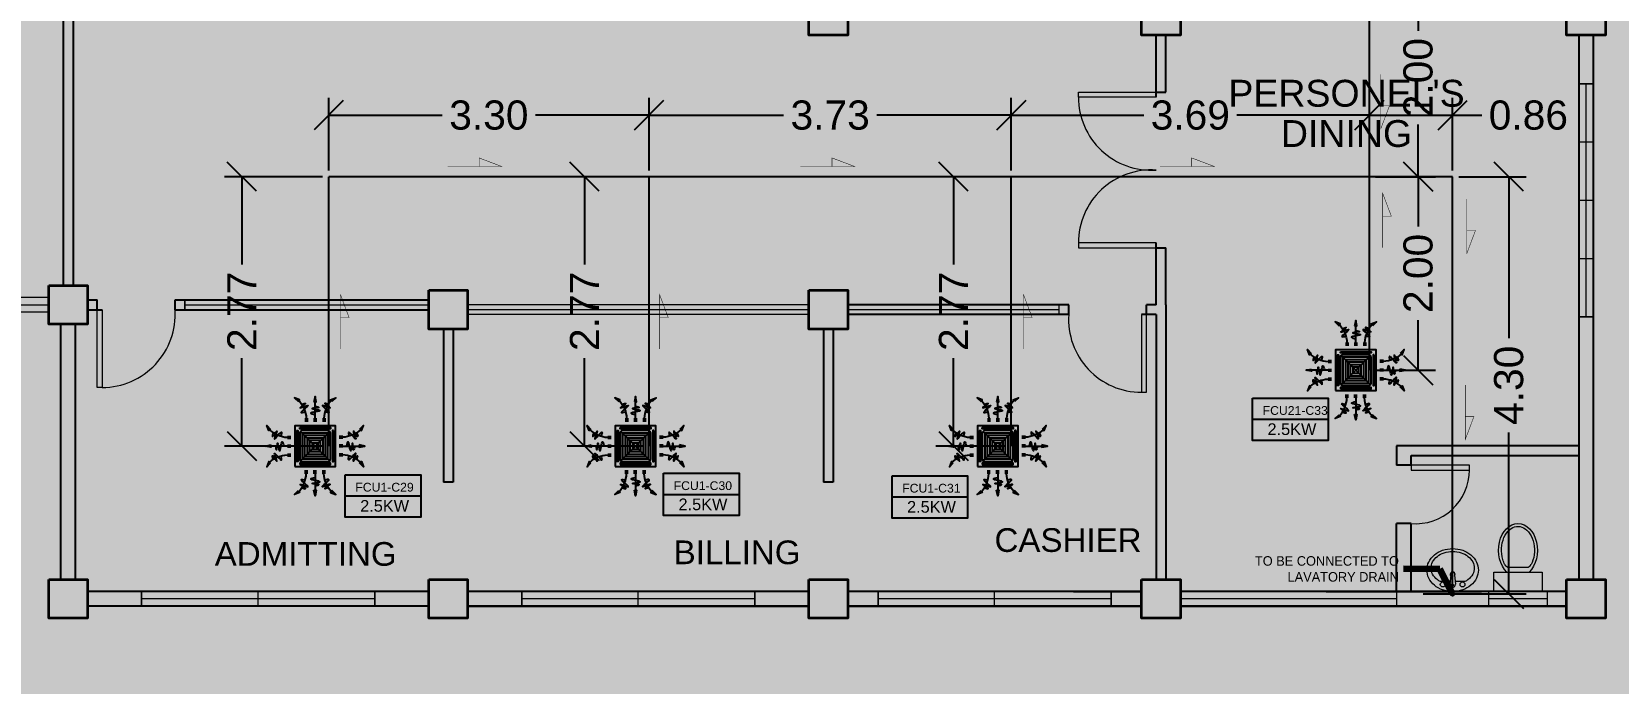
# Model space of a CAD drawing. Header units: millimetres. Extents: x -60 to 576, y -39 to 287.
# Drawn here: x 380.6 to 396.93, y 99.44 to 106.15 of the extents above; entities that cross this region are included whole.
import ezdxf

# ---------------------------------------------------------------- set-up
doc = ezdxf.new("R2010")
doc.units = ezdxf.units.MM
doc.header["$MEASUREMENT"] = 0
for name, color, linetype in [('AIR', 7, 'Continuous'), ('AIR-00', 7, 'Continuous'), ('AIR-01', 7, 'Continuous'), ('AIR-02', 7, 'Continuous'), ('AIR-04', 7, 'Continuous'), ('DRAIN PIPE', 7, 'Continuous'), ('fcu drain', 7, 'Continuous'), ('label', 7, 'Continuous'), ('Legends', 7, 'Continuous'), ('M-AC-TEXT', 7, 'Continuous')]:
    doc.layers.add(name, color=color, linetype=linetype)
doc.styles.add('ar-dim-axis', font='romans.shx', dxfattribs={"width": 0.8})
doc.styles.add('OIP FONT', font='GOTHIC.TTF', dxfattribs={"height": 150})
doc.styles.get("Standard").update_dxf_attribs({"font": 'arial.ttf'})
doc.styles.add('SWISSLT175', font='swissl.ttf', dxfattribs={"height": 0.175})
doc.dimstyles.new('ar-dim-axis', dxfattribs={"dimtxt": 350, "dimasz": 250, "dimexe": 75, "dimexo": 75, "dimgap": 200, "dimtad": 1, "dimdec": 0, "dimzin": 12, "dimdsep": 46, "dimtxsty": 'ar-dim-axis', "dimblk": 'ARCHTICK', "dimcen": 120, "dimclrd": 11, "dimclre": 8, "dimclrt": 4, "dimadec": 0, "dimazin": 3, "dimtm": 1, "dimtfac": 1, "dimtdec": 0, "dimtix": 1, "dimtmove": 2, "dimatfit": 3, "dimldrblk": 'ARCHTICK', "dimfxl": 1, "dimtolj": 1, "dimtzin": 0, "dimarcsym": 1})
doc.dimstyles.new('Copy of dimension', dxfattribs={"dimtxt": 0.3, "dimasz": 0.3, "dimexe": 0.18, "dimexo": 0.0625, "dimgap": 0.09, "dimtad": 0, "dimzin": 0, "dimdsep": 46, "dimtxsty": 'Standard', "dimblk": 'OBLIQUE', "dimcen": 0.09, "dimclrd": 256, "dimclre": 256, "dimclrt": 256, "dimadec": 0, "dimazin": 0, "dimtfac": 1, "dimtofl": 0, "dimtmove": 0, "dimatfit": 3, "dimldrblk": 'OBLIQUE', "dimfxl": 1, "dimtolj": 1, "dimtzin": 0, "dimarcsym": 0})

# ---------------------------------------------------------------- blocks, each defined once
blk = doc.blocks.new('_ARCHTICK')
at = {"color": 0, "linetype": 'ByBlock', "const_width": 0.15}
blk.add_lwpolyline([(-0.5, -0.5), (0.5, 0.5)], dxfattribs=at)
blk = doc.blocks.new('FCU-13000P (CASSETTE SPLIT)')
at = {"layer": 'AIR-00', "ltscale": 3}
for p, q in [((-7.105427357601002e-15, 0.5227760220777427), (-7.105427357601002e-15, 0.999858067324416)), ((-0.1934974863815064, 0.5583965329426945), (-0.1934974863815064, 0.4871555112127943)), ((-0.1618149178217116, 0.5583965329426945), (-0.1618149178217116, 0.4871555112127943)), ((-0.01584128427990628, 0.5583965329426945), (-0.01584128427990628, 0.4871555112127943)), ((0.01584128427989029, 0.5583965329426945), (0.01584128427989029, 0.4871555112127943)), ((0.1618149178217116, 0.5583965329426945), (0.1618149178217116, 0.4871555112127943)), ((0.1934974863815064, 0.5583965329426945), (0.1934974863815064, 0.4871555112127943)), ((-0.5227760220777427, 7.105427357601002e-15), (-0.999858067324416, 7.105427357601002e-15)), ((-0.5583965329426945, 0.1934974863815064), (-0.4871555112127934, 0.1934974863815064)), ((-0.5583965329426945, 0.1618149178217116), (-0.4871555112127934, 0.1618149178217116)), ((-0.5583965329426945, 0.01584128427990628), (-0.4871555112127934, 0.01584128427990628)), ((0.5583965329426945, 0.1934974863815064), (0.4871555112127934, 0.1934974863815064)), ((0.5583965329426945, 0.1618149178217116), (0.4871555112127934, 0.1618149178217116)), ((0.5583965329426945, 0.01584128427990628), (0.4871555112127934, 0.01584128427990628)), ((0.5227760220777427, 7.105427357601002e-15), (0.999858067324416, 7.105427357601002e-15)), ((-0.5583965329426945, -0.01584128427989029), (-0.4871555112127934, -0.01584128427989029)), ((-0.5583965329426945, -0.1618149178217116), (-0.4871555112127934, -0.1618149178217116)), ((-0.5583965329426945, -0.1934974863815064), (-0.4871555112127934, -0.1934974863815064)), ((0.5583965329426945, -0.01584128427989029), (0.4871555112127934, -0.01584128427989029)), ((0.5583965329426945, -0.1618149178217116), (0.4871555112127934, -0.1618149178217116)), ((0.5583965329426945, -0.1934974863815064), (0.4871555112127934, -0.1934974863815064)), ((-0.1934974863815064, -0.5583965329426945), (-0.1934974863815064, -0.4871555112127943)), ((-0.1618149178217116, -0.5583965329426945), (-0.1618149178217116, -0.4871555112127943)), ((-0.01584128427990628, -0.5583965329426945), (-0.01584128427990628, -0.4871555112127943)), ((-7.105427357601002e-15, -0.5227760220777427), (-7.105427357601002e-15, -0.999858067324416)), ((0.01584128427989029, -0.5583965329426945), (0.01584128427989029, -0.4871555112127943)), ((0.1618149178217116, -0.5583965329426945), (0.1618149178217116, -0.4871555112127943)), ((0.1934974863815064, -0.5583965329426945), (0.1934974863815064, -0.4871555112127943))]:
    blk.add_line(p, q, dxfattribs=at)
at = {"layer": 'AIR-00'}
for p, q in [((0.2953553390593271, -0.2953553390593253), (-0.2953553390593271, 0.2953553390593253)), ((0.2953553390593271, 0.2953553390593253), (-0.2953553390593271, -0.2953553390593253))]:
    blk.add_line(p, q, dxfattribs=at)
at = {"layer": 'AIR-00', "ltscale": 3}
for points in [[(-0.3354339739758903, 0.8949367535147612), (-0.311302411150054, 0.9324741763992979), (-0.4157311477908916, 0.9730825421665728)], [(-0.02231249897048215, 0.8900557322108931), (0.02231249897046617, 0.8900557322108931), (-8.881784197001252e-15, 0.999858067324416)], [(0.3354339739758903, 0.8949367535147612), (0.311302411150054, 0.9324741763992979), (0.4157311477908916, 0.9730825421665728)], [(-0.8949367535147612, 0.3354339739758903), (-0.9324741763992979, 0.311302411150054), (-0.9730825421665728, 0.4157311477908916)], [(0.8949367535147612, 0.3354339739758903), (0.9324741763992979, 0.311302411150054), (0.9730825421665728, 0.4157311477908916)], [(-0.8900557322108931, 0.02231249897048215), (-0.8900557322108931, -0.02231249897046617), (-0.999858067324416, 8.881784197001252e-15)], [(0.8900557322108931, 0.02231249897048215), (0.8900557322108931, -0.02231249897046617), (0.999858067324416, 8.881784197001252e-15)], [(-0.8949367535147612, -0.3354339739758903), (-0.9324741763992979, -0.311302411150054), (-0.9730825421665728, -0.4157311477908916)], [(0.8949367535147612, -0.3354339739758903), (0.9324741763992979, -0.311302411150054), (0.9730825421665728, -0.4157311477908916)], [(-0.3354339739758903, -0.8949367535147612), (-0.311302411150054, -0.9324741763992979), (-0.4157311477908916, -0.9730825421665728)], [(-0.02231249897048215, -0.8900557322108931), (0.02231249897046617, -0.8900557322108931), (-8.881784197001252e-15, -0.999858067324416)], [(0.3354339739758903, -0.8949367535147612), (0.311302411150054, -0.9324741763992979), (0.4157311477908916, -0.9730825421665728)]]:
    blk.add_lwpolyline(points, close=True, dxfattribs=at)
at = {"layer": 'AIR-00'}
for points in [[(-0.3233681925629757, 0.9137054649570295, -0.1718088678768037), (-0.1776562021016108, 0.5583965329426945), (-0.1776562021016108, 0.5222310829013512)], [(0.3233681925629757, 0.9137054649570295, 0.1718088678768037), (0.1776562021016108, 0.5583965329426945), (0.1776562021016108, 0.5222310829013512)], [(-0.9137054649570295, 0.3233681925629757, 0.1718088678768037), (-0.5583965329426945, 0.1776562021016108), (-0.5222310829013512, 0.1776562021016108)], [(0.9137054649570295, 0.3233681925629757, -0.1718088678768037), (0.5583965329426945, 0.1776562021016108), (0.5222310829013512, 0.1776562021016108)], [(-0.9137054649570295, -0.3233681925629757, -0.1718088678768037), (-0.5583965329426945, -0.1776562021016108), (-0.5222310829013512, -0.1776562021016108)], [(0.9137054649570295, -0.3233681925629757, 0.1718088678768037), (0.5583965329426945, -0.1776562021016108), (0.5222310829013512, -0.1776562021016108)], [(-0.3233681925629757, -0.9137054649570295, 0.1718088678768037), (-0.1776562021016108, -0.5583965329426945), (-0.1776562021016108, -0.5222310829013512)], [(0.3233681925629757, -0.9137054649570295, -0.1718088678768037), (0.1776562021016108, -0.5583965329426945), (0.1776562021016108, -0.5222310829013512)]]:
    blk.add_lwpolyline(points, format="xyb", dxfattribs=at)
for points in [[(-0.2599999999999998, -0.259999999999998), (0.2599999999999998, -0.2599999999999962), (0.2600000000000007, 0.259999999999998), (-0.2599999999999998, 0.259999999999998)], [(-0.2100000000000009, -0.2099999999999991), (0.2100000000000026, -0.2099999999999973), (0.2100000000000009, 0.2099999999999991), (-0.2100000000000009, 0.2099999999999991)], [(-0.160000000000001, -0.1599999999999984), (0.1600000000000028, -0.1599999999999966), (0.160000000000001, 0.1599999999999984), (-0.160000000000001, 0.1599999999999984)], [(-0.1100000000000012, -0.1099999999999994), (0.110000000000003, -0.1099999999999977), (0.1100000000000012, 0.1099999999999994), (-0.1100000000000012, 0.1099999999999994)], [(-0.06000000000000139, -0.05999999999999872), (0.06000000000000316, -0.05999999999999694), (0.06000000000000139, 0.05999999999999872), (-0.06000000000000139, 0.05999999999999872)]]:
    blk.add_lwpolyline(points, close=True, dxfattribs=at)
at = {"layer": 'AIR-00', "ltscale": 3}
for points in [[(-0.2677478374719957, 0.8404580605517644), (-0.2311577860871346, 0.8521369272970549), (-0.1336933111678267, 0.8824412830765702), (-0.422244853896613, 0.7038013426221994), (0.004842014239526904, 0.9030058120233662), (-0.358385268367277, 0.6454544827540296), (-0.2387546223537829, 0.6780035992551685), (-0.199446847060301, 0.6895241051866989)], [(0.2677478374719957, 0.8404580605517644), (0.2311577860871346, 0.8521369272970549), (0.1336933111678267, 0.8824412830765702), (0.422244853896613, 0.7038013426221994), (-0.004842014239526904, 0.9030058120233662), (0.358385268367277, 0.6454544827540296), (0.2387546223537829, 0.6780035992551685), (0.199446847060301, 0.6895241051866989)], [(-0.8404580605517644, 0.2677478374719957), (-0.8521369272970549, 0.2311577860871346), (-0.8824412830765702, 0.1336933111678267), (-0.7038013426221994, 0.422244853896613), (-0.9030058120233662, -0.004842014239526904), (-0.6454544827540296, 0.358385268367277), (-0.6780035992551685, 0.2387546223537829), (-0.6895241051866989, 0.199446847060301)], [(0.8404580605517644, 0.2677478374719957), (0.8521369272970549, 0.2311577860871346), (0.8824412830765702, 0.1336933111678267), (0.7038013426221994, 0.422244853896613), (0.9030058120233662, -0.004842014239526904), (0.6454544827540296, 0.358385268367277), (0.6780035992551685, 0.2387546223537829), (0.6895241051866989, 0.199446847060301)], [(-0.8404580605517644, -0.2677478374719957), (-0.8521369272970549, -0.2311577860871346), (-0.8824412830765702, -0.1336933111678267), (-0.7038013426221994, -0.422244853896613), (-0.9030058120233662, 0.004842014239526904), (-0.6454544827540296, -0.358385268367277), (-0.6780035992551685, -0.2387546223537829), (-0.6895241051866989, -0.199446847060301)], [(0.8404580605517644, -0.2677478374719957), (0.8521369272970549, -0.2311577860871346), (0.8824412830765702, -0.1336933111678267), (0.7038013426221994, -0.422244853896613), (0.9030058120233662, 0.004842014239526904), (0.6454544827540296, -0.358385268367277), (0.6780035992551685, -0.2387546223537829), (0.6895241051866989, -0.199446847060301)], [(-0.2677478374719957, -0.8404580605517644), (-0.2311577860871346, -0.8521369272970549), (-0.1336933111678267, -0.8824412830765702), (-0.422244853896613, -0.7038013426221994), (0.004842014239526904, -0.9030058120233662), (-0.358385268367277, -0.6454544827540296), (-0.2387546223537829, -0.6780035992551685), (-0.199446847060301, -0.6895241051866989)], [(0.2677478374719957, -0.8404580605517644), (0.2311577860871346, -0.8521369272970549), (0.1336933111678267, -0.8824412830765702), (0.422244853896613, -0.7038013426221994), (-0.004842014239526904, -0.9030058120233662), (0.358385268367277, -0.6454544827540296), (0.2387546223537829, -0.6780035992551685), (0.199446847060301, -0.6895241051866989)]]:
    blk.add_open_spline(points, degree=3, knots=[0.003283373016645994, 0.003283373016645994, 0.003283373016645994, 0.003283373016645994, 0.07125673401182435, 0.1924074622850254, 0.3347111145698326, 0.5062144727996265, 0.5813292033149298, 0.5813292033149298, 0.5813292033149298, 0.5813292033149298], dxfattribs=at)
for points in [[(-8.881784197001252e-15, 0.7998245828525512), (0.07656577961462041, 0.77607757560925), (-0.05808428128809773, 0.7549690294354541), (0.09768727811871436, 0.7180292880357495), (-0.08712642193214215, 0.6626196044680484), (-8.881784197001252e-15, 0.6309567852073492)], [(-0.7998245828525512, 8.881784197001252e-15), (-0.77607757560925, -0.07656577961462041), (-0.7549690294354541, 0.05808428128809773), (-0.7180292880357495, -0.09768727811871436), (-0.6626196044680484, 0.08712642193214215), (-0.6309567852073492, 8.881784197001252e-15)], [(0.7998245828525512, 8.881784197001252e-15), (0.77607757560925, -0.07656577961462041), (0.7549690294354541, 0.05808428128809773), (0.7180292880357495, -0.09768727811871436), (0.6626196044680484, 0.08712642193214215), (0.6309567852073492, 8.881784197001252e-15)], [(-8.881784197001252e-15, -0.7998245828525512), (0.07656577961462041, -0.77607757560925), (-0.05808428128809773, -0.7549690294354541), (0.09768727811871436, -0.7180292880357495), (-0.08712642193214215, -0.6626196044680484), (-8.881784197001252e-15, -0.6309567852073492)]]:
    blk.add_spline(points, degree=3, dxfattribs=at)
for points in [[(-0.4157311477908907, 0.9730825421665728), (-0.3354339739758911, 0.8949367535147612), (-0.3113024111500549, 0.9324741763992979)], [(-7.993605777301127e-15, 0.999858067324416), (-0.02231249897048304, 0.8900557322108931), (0.02231249897046528, 0.8900557322108931)], [(0.4157311477908889, 0.9730825421665728), (0.3354339739758894, 0.8949367535147612), (0.3113024111500531, 0.9324741763992979)], [(-0.9730825421665728, 0.4157311477908898), (-0.8949367535147612, 0.3354339739758903), (-0.9324741763992979, 0.311302411150054)], [(0.9730825421665728, 0.4157311477908898), (0.8949367535147612, 0.3354339739758903), (0.9324741763992979, 0.311302411150054)], [(-0.999858067324416, 7.105427357601002e-15), (-0.8900557322108922, 0.02231249897048215), (-0.8900557322108922, -0.02231249897046617)], [(0.999858067324416, 7.105427357601002e-15), (0.8900557322108922, 0.02231249897048215), (0.8900557322108922, -0.02231249897046617)], [(-0.9730825421665728, -0.4157311477908898), (-0.8949367535147612, -0.3354339739758903), (-0.9324741763992979, -0.311302411150054)], [(0.9730825421665728, -0.4157311477908898), (0.8949367535147612, -0.3354339739758903), (0.9324741763992979, -0.311302411150054)], [(-0.4157311477908907, -0.9730825421665728), (-0.3354339739758911, -0.8949367535147612), (-0.3113024111500549, -0.9324741763992979)], [(-7.993605777301127e-15, -0.999858067324416), (-0.02231249897048304, -0.8900557322108931), (0.02231249897046528, -0.8900557322108931)], [(0.4157311477908889, -0.9730825421665728), (0.3354339739758894, -0.8949367535147612), (0.3113024111500531, -0.9324741763992979)]]:
    blk.add_solid(points, dxfattribs=at)
at = {"layer": 'AIR-01'}
for points in [[(-0.3100000000000005, 0.3724999999999987), (0.3100000000000005, 0.3724999999999987), (0.3100000000000005, 0.3475000000000001), (-0.3100000000000005, 0.3475000000000001)], [(-0.3725000000000005, 0.3099999999999987), (-0.3475000000000001, 0.3099999999999987), (-0.3475000000000001, -0.3099999999999987), (-0.3725000000000005, -0.3099999999999987)], [(0.3725000000000005, 0.3099999999999987), (0.3475000000000001, 0.3099999999999987), (0.3475000000000001, -0.3099999999999987), (0.3725000000000005, -0.3099999999999987)], [(-0.3100000000000005, -0.3724999999999987), (0.3100000000000005, -0.3724999999999987), (0.3100000000000005, -0.3475000000000001), (-0.3100000000000005, -0.3475000000000001)]]:
    blk.add_lwpolyline(points, close=True, dxfattribs=at)
at = {"layer": 'AIR-02'}
blk.add_lwpolyline([(-0.2600000000000007, -0.3099999999999987), (0.2600000000000016, -0.3099999999999969, 0.414213562373095), (0.3100000000000014, -0.2599999999999962), (0.3100000000000005, 0.259999999999998, 0.4142135623730945), (0.2600000000000007, 0.3099999999999987), (-0.2600000000000007, 0.3099999999999987, 0.414213562373095), (-0.3100000000000005, 0.259999999999998), (-0.3100000000000005, -0.259999999999998, 0.414213562373095)], format="xyb", close=True, dxfattribs=at)
at = {"layer": 'AIR-04'}
blk.add_lwpolyline([(-0.4100000000000001, -0.4100000000000001), (0.4100000000000001, -0.4100000000000001), (0.4100000000000001, 0.4100000000000001), (-0.4100000000000001, 0.4100000000000001)], close=True, dxfattribs=at)
blk = doc.blocks.new('_Oblique')
at = {"color": 0, "linetype": 'ByBlock', "lineweight": -2}
blk.add_line((-0.5, -0.5), (0.5, 0.5), dxfattribs=at)
blk = doc.blocks.new('*D255')
at = {"lineweight": -2, "transparency": 16777216}
for p, q in [((383.5923798236632, 104.65662192495), (382.5810962162463, 104.65662192495)), ((382.7610962162463, 104.65662192495), (382.7610962162463, 103.7526431339795)), ((382.7610962162463, 101.8842850797074), (382.7610962162463, 102.788263870678)), ((383.5923798236632, 101.8842850797074), (382.5810962162463, 101.8842850797074))]:
    blk.add_line(p, q, dxfattribs=at)
at = {"layer": 'Defpoints', "color": 0, "transparency": 16777216}
for p in [(382.7610962162463, 104.65662192495), (383.6548798236632, 104.65662192495), (383.6548798236632, 101.8842850797074)]:
    blk.add_point(p, dxfattribs=at)
at = {"lineweight": -2, "transparency": 16777216, "xscale": 0.3, "yscale": 0.3, "zscale": 0.3}
for p, rotation in [((382.7610962162463, 104.65662192495), 90), ((382.7610962162463, 101.8842850797074), 270)]:
    blk.add_blockref('_Oblique', p, dxfattribs=dict(at, rotation=rotation))
at = {"transparency": 16777216, "insert": (382.7610962162462, 103.2704535023286), "char_height": 0.3, "attachment_point": 5, "rotation": 90}
blk.add_mtext('\\A1;2.77', dxfattribs=at)
blk = doc.blocks.new('*D256')
at = {"lineweight": -2, "transparency": 16777216}
for p, q in [((386.8904599184331, 104.6566219249572), (386.1086362583247, 104.6566219249572)), ((386.2886362583247, 104.6566219249572), (386.2886362583247, 103.7526431339831)), ((386.2886362583247, 101.8842850797074), (386.2886362583247, 102.7882638706816)), ((386.8904599184331, 101.8842850797074), (386.1086362583247, 101.8842850797074))]:
    blk.add_line(p, q, dxfattribs=at)
at = {"layer": 'Defpoints', "color": 0, "transparency": 16777216}
for p in [(386.2886362583247, 104.6566219249572), (386.9529599184331, 104.6566219249572), (386.9529599184331, 101.8842850797074)]:
    blk.add_point(p, dxfattribs=at)
at = {"lineweight": -2, "transparency": 16777216, "xscale": 0.3, "yscale": 0.3, "zscale": 0.3}
for p, rotation in [((386.2886362583247, 104.6566219249572), 90), ((386.2886362583247, 101.8842850797074), 270)]:
    blk.add_blockref('_Oblique', p, dxfattribs=dict(at, rotation=rotation))
at = {"transparency": 16777216, "insert": (386.2886362583246, 103.2704535023322), "char_height": 0.3, "attachment_point": 5, "rotation": 90}
blk.add_mtext('\\A1;2.77', dxfattribs=at)
blk = doc.blocks.new('*D257')
at = {"lineweight": -2, "transparency": 16777216}
for p, q in [((390.6196306281506, 104.65662192495), (389.9064713409669, 104.65662192495)), ((390.0864713409669, 104.65662192495), (390.0864713409669, 103.7526431339795)), ((390.0864713409669, 101.8842850797074), (390.0864713409669, 102.788263870678)), ((390.6196306281506, 101.8842850797074), (389.9064713409669, 101.8842850797074))]:
    blk.add_line(p, q, dxfattribs=at)
at = {"layer": 'Defpoints', "color": 0, "transparency": 16777216}
for p in [(390.0864713409669, 104.65662192495), (390.6821306281506, 104.65662192495), (390.6821306281506, 101.8842850797074)]:
    blk.add_point(p, dxfattribs=at)
at = {"lineweight": -2, "transparency": 16777216, "xscale": 0.3, "yscale": 0.3, "zscale": 0.3}
for p, rotation in [((390.0864713409669, 104.65662192495), 90), ((390.0864713409669, 101.8842850797074), 270)]:
    blk.add_blockref('_Oblique', p, dxfattribs=dict(at, rotation=rotation))
at = {"transparency": 16777216, "insert": (390.0864713409668, 103.2704535023286), "char_height": 0.3, "attachment_point": 5, "rotation": 90}
blk.add_mtext('\\A1;2.77', dxfattribs=at)
blk = doc.blocks.new('*D258')
at = {"lineweight": -2, "transparency": 16777216}
for p, q in [((383.6548798236631, 104.7191219249572), (383.6548798236631, 105.4688998590466)), ((386.9529599184256, 104.7191219249658), (386.9529599184256, 105.4688998590466)), ((383.6548798236631, 105.2888998590466), (384.8249021357101, 105.2888998590466)), ((386.9529599184256, 105.2888998590466), (385.7829376063786, 105.2888998590466))]:
    blk.add_line(p, q, dxfattribs=at)
at = {"layer": 'Defpoints', "color": 0, "transparency": 16777216}
for p in [(386.9529599184256, 105.2888998590466), (383.6548798236631, 104.6566219249572), (386.9529599184256, 104.6566219249658)]:
    blk.add_point(p, dxfattribs=at)
at = {"lineweight": -2, "transparency": 16777216, "xscale": 0.3, "yscale": 0.3, "zscale": 0.3, "rotation": 180}
blk.add_blockref('_Oblique', (383.6548798236631, 105.2888998590466), dxfattribs=at)
at = {"lineweight": -2, "transparency": 16777216, "xscale": 0.3, "yscale": 0.3, "zscale": 0.3}
blk.add_blockref('_Oblique', (386.9529599184256, 105.2888998590466), dxfattribs=at)
at = {"transparency": 16777216, "insert": (385.3039198710443, 105.2888998590466), "char_height": 0.3, "attachment_point": 5}
blk.add_mtext('\\A1;3.30', dxfattribs=at)
blk = doc.blocks.new('*D259')
at = {"lineweight": -2, "transparency": 16777216}
for p, q in [((386.9529599184256, 104.7191219249572), (386.9529599184256, 105.4688998590466)), ((390.6821306281503, 104.7191219249572), (390.6821306281503, 105.4688998590466)), ((386.9529599184256, 105.2888998590466), (388.3380159417737, 105.2888998590466)), ((390.6821306281503, 105.2888998590466), (389.2970746048023, 105.2888998590466))]:
    blk.add_line(p, q, dxfattribs=at)
at = {"layer": 'Defpoints', "color": 0, "transparency": 16777216}
for p in [(390.6821306281503, 105.2888998590466), (386.9529599184256, 104.6566219249572), (390.6821306281503, 104.6566219249572)]:
    blk.add_point(p, dxfattribs=at)
at = {"lineweight": -2, "transparency": 16777216, "xscale": 0.3, "yscale": 0.3, "zscale": 0.3, "rotation": 180}
blk.add_blockref('_Oblique', (386.9529599184256, 105.2888998590466), dxfattribs=at)
at = {"lineweight": -2, "transparency": 16777216, "xscale": 0.3, "yscale": 0.3, "zscale": 0.3}
blk.add_blockref('_Oblique', (390.6821306281503, 105.2888998590466), dxfattribs=at)
at = {"transparency": 16777216, "insert": (388.817545273288, 105.2888998590466), "char_height": 0.3, "attachment_point": 5}
blk.add_mtext('\\A1;3.73', dxfattribs=at)
blk = doc.blocks.new('*D260')
at = {"lineweight": -2, "transparency": 16777216}
for p, q in [((390.6821306281503, 104.7191219249572), (390.6821306281503, 105.4688998590466)), ((394.3682444346209, 104.7191219249572), (394.3682444346209, 105.4688998590466)), ((390.6821306281503, 105.2888998590466), (392.0453512421632, 105.2888998590466)), ((394.3682444346209, 105.2888998590466), (393.005023820608, 105.2888998590466))]:
    blk.add_line(p, q, dxfattribs=at)
at = {"layer": 'Defpoints', "color": 0, "transparency": 16777216}
for p in [(394.3682444346209, 105.2888998590466), (390.6821306281503, 104.6566219249572), (394.3682444346209, 104.6566219249572)]:
    blk.add_point(p, dxfattribs=at)
at = {"lineweight": -2, "transparency": 16777216, "xscale": 0.3, "yscale": 0.3, "zscale": 0.3, "rotation": 180}
blk.add_blockref('_Oblique', (390.6821306281503, 105.2888998590466), dxfattribs=at)
at = {"lineweight": -2, "transparency": 16777216, "xscale": 0.3, "yscale": 0.3, "zscale": 0.3}
blk.add_blockref('_Oblique', (394.3682444346209, 105.2888998590466), dxfattribs=at)
at = {"transparency": 16777216, "insert": (392.5251875313856, 105.2888998590466), "char_height": 0.3, "attachment_point": 5}
blk.add_mtext('\\A1;3.69', dxfattribs=at)
blk = doc.blocks.new('*D261')
at = {"lineweight": -2, "transparency": 16777216}
for p, q in [((394.3682444346209, 104.7191219249572), (394.3682444346209, 105.4688998590466)), ((395.225504020776, 104.7191219249572), (395.225504020776, 105.4688998590466)), ((394.3682444346209, 105.2888998590466), (395.225504020776, 105.2888998590466)), ((395.225504020776, 105.2888998590466), (395.525504020776, 105.2888998590466))]:
    blk.add_line(p, q, dxfattribs=at)
at = {"layer": 'Defpoints', "color": 0, "transparency": 16777216}
for p in [(395.225504020776, 105.2888998590466), (394.3682444346209, 104.6566219249572), (395.225504020776, 104.6566219249572)]:
    blk.add_point(p, dxfattribs=at)
at = {"lineweight": -2, "transparency": 16777216, "xscale": 0.3, "yscale": 0.3, "zscale": 0.3, "rotation": 180}
blk.add_blockref('_Oblique', (394.3682444346209, 105.2888998590466), dxfattribs=at)
at = {"lineweight": -2, "transparency": 16777216, "xscale": 0.3, "yscale": 0.3, "zscale": 0.3}
blk.add_blockref('_Oblique', (395.225504020776, 105.2888998590466), dxfattribs=at)
at = {"transparency": 16777216, "insert": (396.0050333522903, 105.2888998590466), "char_height": 0.3, "attachment_point": 5}
blk.add_mtext('\\A1;0.86', dxfattribs=at)
blk = doc.blocks.new('*D262')
at = {"lineweight": -2, "transparency": 16777216}
for p, q in [((394.4307444346211, 104.6566219249572), (395.0505307584532, 104.6566219249572)), ((394.8705307584532, 104.6566219249572), (394.8705307584532, 104.1424839632777)), ((394.8705307584532, 102.6649899306568), (394.8705307584532, 103.1791278923364)), ((394.4307444346211, 102.6649899306568), (395.0505307584532, 102.6649899306568))]:
    blk.add_line(p, q, dxfattribs=at)
at = {"layer": 'Defpoints', "color": 0, "transparency": 16777216}
for p in [(394.3682444346211, 104.6566219249572), (394.8705307584532, 104.6566219249572), (394.3682444346211, 102.6649899306568)]:
    blk.add_point(p, dxfattribs=at)
at = {"lineweight": -2, "transparency": 16777216, "xscale": 0.3, "yscale": 0.3, "zscale": 0.3}
for p, rotation in [((394.8705307584532, 104.6566219249572), 90), ((394.8705307584532, 102.6649899306568), 270)]:
    blk.add_blockref('_Oblique', p, dxfattribs=dict(at, rotation=rotation))
at = {"transparency": 16777216, "insert": (394.8705307584531, 103.6608059278069), "char_height": 0.3, "attachment_point": 5, "rotation": 90}
blk.add_mtext('\\A1;2.00', dxfattribs=at)
blk = doc.blocks.new('*D263')
at = {"lineweight": -2, "transparency": 16777216}
for p, q in [((394.4307444346211, 106.6951868706739), (395.0505307584537, 106.6951868706739)), ((394.8705307584537, 106.6951868706739), (394.8705307584537, 106.1575824332862)), ((394.8705307584537, 104.6566219249572), (394.8705307584537, 105.1942263623449)), ((394.4307444346211, 104.6566219249572), (395.0505307584537, 104.6566219249572))]:
    blk.add_line(p, q, dxfattribs=at)
at = {"layer": 'Defpoints', "color": 0, "transparency": 16777216}
for p in [(394.3682444346211, 106.6951868706739), (394.8705307584537, 106.6951868706739), (394.3682444346211, 104.6566219249572)]:
    blk.add_point(p, dxfattribs=at)
at = {"lineweight": -2, "transparency": 16777216, "xscale": 0.3, "yscale": 0.3, "zscale": 0.3}
for p, rotation in [((394.8705307584537, 106.6951868706739), 90), ((394.8705307584537, 104.6566219249572), 270)]:
    blk.add_blockref('_Oblique', p, dxfattribs=dict(at, rotation=rotation))
at = {"transparency": 16777216, "insert": (394.8705307584536, 105.6759043978154), "char_height": 0.3, "attachment_point": 5, "rotation": 90}
blk.add_mtext('\\A1;2.00', dxfattribs=at)
blk = doc.blocks.new('*D264')
at = {"lineweight": -2, "transparency": 16777216}
for p, q in [((395.2880040207762, 104.6566219249572), (395.9838654754812, 104.6566219249572)), ((395.8038654754812, 104.6566219249572), (395.8038654754812, 102.9947552966802)), ((395.8038654754812, 100.3625748894126), (395.8038654754812, 102.0244415176897)), ((395.2854615350604, 100.3625748894126), (395.9838654754812, 100.3625748894126))]:
    blk.add_line(p, q, dxfattribs=at)
at = {"layer": 'Defpoints', "color": 0, "transparency": 16777216}
for p in [(395.2255040207762, 104.6566219249572), (395.2229615350604, 100.3625748894126), (395.8038654754812, 100.3625748894126)]:
    blk.add_point(p, dxfattribs=at)
at = {"lineweight": -2, "transparency": 16777216, "xscale": 0.3, "yscale": 0.3, "zscale": 0.3}
for p, rotation in [((395.8038654754812, 104.6566219249572), 90), ((395.8038654754812, 100.3625748894126), 270)]:
    blk.add_blockref('_Oblique', p, dxfattribs=dict(at, rotation=rotation))
at = {"transparency": 16777216, "insert": (395.8038654754811, 102.5095984071848), "char_height": 0.3, "attachment_point": 5, "rotation": 90}
blk.add_mtext('\\A1;4.30', dxfattribs=at)

msp = doc.modelspace()

# ---------------------------------------------------------------- linework, layer by layer
at = {"color": 8, "linetype": 'ByBlock', "lineweight": 25}
for p, q in [((380.922961533995, 109.1125748894184), (380.922961533995, 103.537574889414)), ((381.0229615339862, 109.1125748894184), (381.0229615339862, 103.537574889414)), ((392.1729615350573, 105.4750748894213), (392.1729615350573, 106.1125748894111)), ((392.2729615350631, 105.5250748894242), (392.2729615350631, 106.1125748894111)), ((396.5229615350631, 106.1125748894111), (396.5229615350631, 100.5125748894125)), ((396.5229615350631, 106.1125748894111), (396.5229615350631, 100.5125748894125)), ((396.6729615350573, 106.1125748894111), (396.6729615350573, 100.5125748894125)), ((392.1729615351737, 105.5250748894242), (392.2729615350631, 105.5250748894242)), ((392.1729615350573, 103.3375748894242), (392.1729615350573, 103.9750748894213)), ((392.1729615351737, 103.9250748894184), (392.2729615350631, 103.9250748894184)), ((392.2729615350631, 103.3375748894242), (392.2729615350631, 103.9250748894184)), ((381.172961533995, 103.3875748894125), (381.2729615339862, 103.3875748894125)), ((381.2729615339862, 103.287574889414), (381.2729615339862, 103.3875748894125)), ((382.0729615339891, 103.3875748894125), (384.6854615345159, 103.3875748894125)), ((382.0729615339891, 103.2875748894213), (382.0729615339891, 103.3875748894125)), ((382.0729615339891, 103.3875748894125), (382.172961533995, 103.3875748894125)), ((381.172961533995, 103.287574889414), (381.3229615339891, 103.287574889414)), ((382.0729615339891, 103.287574889414), (384.6854615345159, 103.287574889414)), ((391.2729615350631, 103.3375748894242), (388.9979615350689, 103.3375748894242)), ((391.2729615350631, 103.2375748894256), (388.9979615350689, 103.2375748894256)), ((391.2729615350631, 103.3375748894242), (391.1729615350573, 103.3375748894242)), ((391.2729615350631, 103.2375748894256), (391.2729615350631, 103.3375748894242)), ((392.1729615350573, 103.2375748894256), (392.0229615350631, 103.2375748894256)), ((392.1729615350573, 103.3375748894242), (392.072961535066, 103.3375748894242)), ((392.072961535066, 103.2375748894256), (392.072961535066, 103.3375748894242)), ((392.1729615350573, 103.2375748894256), (392.1729615350573, 100.5125748894125)), ((392.2729615350631, 103.3375748894242), (392.2729615350631, 100.5125748894125)), ((380.8979615339862, 100.5125748894125), (380.8979615339862, 103.1375748894125)), ((381.047961533995, 100.5125748894125), (381.047961533995, 103.1375748894125)), ((384.8354615345247, 103.0875748894242), (384.8354615345247, 101.5125748894489)), ((384.9354615345159, 103.0875748894242), (384.9354615345159, 101.5125748894489)), ((388.7479615350689, 103.0875748894242), (388.7479615350689, 101.5125748894489)), ((388.8479615350602, 103.0875748894242), (388.8479615350602, 101.5125748894489)), ((396.5229615350631, 101.8875748892961), (394.6479615350485, 101.8875748892961)), ((394.6479615350485, 101.8875748892961), (394.6479615350485, 101.7875748892976)), ((394.6479615350485, 101.7875748892976), (394.6479615350485, 101.6875748892918)), ((394.7979615350427, 101.6875748892918), (394.7979615350427, 101.7875748892976)), ((384.9354615345159, 101.5125748894489), (384.8354615345247, 101.5125748894489)), ((388.8479615350602, 101.5125748894489), (388.7479615350689, 101.5125748894489)), ((394.6479615350631, 100.3875748894125), (394.6479615350631, 101.0875748892859)), ((384.6854615345159, 100.3875748894125), (381.172961533995, 100.3875748894125)), ((384.6854615345159, 100.3875748894125), (382.8229615350369, 100.3875748894125)), ((388.5979615350602, 100.3875748894125), (385.0854615345247, 100.3875748894125)), ((388.5979615350602, 100.3875748894125), (385.0854615345247, 100.3875748894125)), ((392.0229615350631, 100.3875748894125), (388.9979615350689, 100.3875748894125)), ((391.322961535066, 100.3875748894125), (392.0229615350631, 100.3875748894125)), ((396.3979615350631, 100.3875748894125), (392.4229615350573, 100.3875748894125)), ((393.9229615350573, 100.3875748894125), (394.9229615350573, 100.3875748894125)), ((394.9229615350573, 100.3875748894125), (395.5229615350631, 100.3875748894125)), ((394.9229615350573, 100.3625748894125), (395.5229615350631, 100.3625748894125)), ((384.6854615345159, 100.2375748894111), (381.172961533995, 100.2375748894111)), ((388.5979615350602, 100.2375748894111), (385.0854615345247, 100.2375748894111)), ((388.5979615350602, 100.2375748894184), (385.0854615345247, 100.2375748894184)), ((385.0854615345247, 100.2375748894111), (388.5979615350602, 100.2375748894111)), ((392.0229615350631, 100.2375748894111), (388.9979615350689, 100.2375748894111)), ((388.9979615350689, 100.2375748894111), (392.0229615350631, 100.2375748894111)), ((396.3979615350631, 100.2375748894111), (392.4229615350573, 100.2375748894111)), ((392.4229615350573, 100.2375748894111), (396.3979615350631, 100.2375748894111))]:
    msp.add_line(p, q, dxfattribs=at)
at = {"color": 8, "linetype": 'ByBlock', "lineweight": 9}
for p, q in [((396.6729615350573, 106.1125748894111), (396.6729615350573, 105.6125748894111)), ((396.6729615350573, 105.6125748894111), (396.5229615350631, 105.6125748894111)), ((396.5229615350631, 105.6125748894111), (396.5229615350631, 103.2125748894096)), ((396.5979615350602, 105.6125748894111), (396.5979615350602, 103.2125748894096)), ((396.6729615350573, 104.412574889414), (396.6729615350573, 105.6125748894111)), ((396.6729615350573, 105.0125748894125), (396.5229615350631, 105.0125748894125)), ((396.6729615350573, 104.412574889414), (396.5229615350631, 104.412574889414)), ((396.6729615350573, 103.2125748894096), (396.6729615350573, 104.412574889414)), ((396.6729615350573, 103.8125748894082), (396.5229615350631, 103.8125748894082)), ((380.7729615339862, 103.412574889414), (377.4229615350573, 103.412574889414)), ((382.172961533995, 103.3875748894125), (382.172961533995, 103.287574889414)), ((377.4229615350573, 103.3375748894169), (380.7729615339862, 103.3375748894169)), ((380.7729615339862, 103.2625748894125), (377.4229615350573, 103.2625748894125)), ((382.172961533995, 103.3375748894169), (384.6854615345159, 103.3375748894169)), ((388.5979615350602, 103.3375748894242), (385.0854615345247, 103.3375748894242)), ((388.5979615350602, 103.2875748894213), (385.0854615345247, 103.2875748894213)), ((388.5979615350602, 103.2375748894256), (385.0854615345247, 103.2375748894256)), ((391.1729615350573, 103.2875748894213), (388.9979615350689, 103.2875748894213)), ((391.1729615350573, 103.3375748894242), (391.1729615350573, 103.2375748894256)), ((396.5229615350631, 103.2125748894096), (396.6729615350573, 103.2125748894096)), ((396.6729615350573, 100.5125748894125), (396.6729615350573, 100.662574889414)), ((384.1292115342598, 100.3875748894125), (381.7292115342656, 100.3875748894125)), ((381.7292115342656, 100.3875748894125), (381.7292115342656, 100.2375748894111)), ((384.1292115342598, 100.3125748894155), (381.7292115342656, 100.3125748894155)), ((382.9292115342482, 100.2375748894111), (382.9292115342482, 100.3875748894125)), ((384.1292115342598, 100.2375748894111), (384.1292115342598, 100.3875748894125)), ((388.0417115347895, 100.3875748894198), (385.6417115347953, 100.3875748894198)), ((385.6417115347953, 100.3875748894198), (385.6417115347953, 100.2375748894184)), ((388.0417115347895, 100.3125748894227), (385.6417115347953, 100.3125748894227)), ((386.8417115347924, 100.2375748894184), (386.8417115347924, 100.3875748894198)), ((388.0417115347895, 100.2375748894184), (388.0417115347895, 100.3875748894198)), ((388.9979615350689, 100.3875748894125), (389.7229615350602, 100.3875748894125)), ((391.7104615350631, 100.3875748894125), (389.3104615350689, 100.3875748894125)), ((389.3104615350689, 100.3875748894125), (389.3104615350689, 100.2375748894111)), ((391.7104615350631, 100.3125748894155), (389.3104615350689, 100.3125748894155)), ((389.7229615350602, 100.3875748894125), (390.322961535066, 100.3875748894125)), ((390.322961535066, 100.3875748894125), (390.822961535066, 100.3875748894125)), ((390.510461535066, 100.2375748894111), (390.510461535066, 100.3875748894125)), ((391.322961535066, 100.3875748894125), (390.822961535066, 100.3875748894125)), ((391.7104615350631, 100.2375748894111), (391.7104615350631, 100.3875748894125)), ((392.4229615350573, 100.3875748894125), (392.9229615350573, 100.3875748894125)), ((394.6479615350631, 100.3125748894155), (392.4229615350573, 100.3125748894082)), ((392.9229615350573, 100.3875748894125), (393.4229615350573, 100.3875748894125)), ((393.9229615350573, 100.3875748894125), (393.4229615350573, 100.3875748894125)), ((394.6479615350631, 100.3875748894125), (394.6479615350631, 100.2375748894111)), ((395.1146559514249, 100.3875748894125), (395.0146559514337, 100.3875748894125)), ((395.5979617589123, 100.2375748894111), (395.5979617589123, 100.3875748894125)), ((396.1979617589035, 100.3872403414999), (395.5979617589123, 100.3872403414999)), ((396.1979617589035, 100.3124076154555), (395.5979617589123, 100.3124076154555)), ((396.1979617589035, 100.3872403414999), (396.1979617589035, 100.2375748894111)), ((382.9292115342482, 100.2375748894111), (384.1292115342598, 100.2375748894111)), ((386.8417115347924, 100.2375748894184), (388.0417115347895, 100.2375748894184)), ((390.510461535066, 100.2375748894111), (391.7104615350631, 100.2375748894111)), ((396.1479617589006, 100.2375748894111), (395.5479617589094, 100.2375748894111))]:
    msp.add_line(p, q, dxfattribs=at)
at = {"color": 8, "linetype": 'ByBlock', "lineweight": 25, "ltscale": 0.3}
for p, q in [((394.7979615350427, 101.7875748892976), (396.5229615350631, 101.7875748892976)), ((394.7979615350427, 101.6875748892918), (394.6479615350485, 101.6875748892918)), ((394.7979615350427, 101.0875748892859), (394.6479615350485, 101.0875748892859)), ((394.7979615350573, 100.3875748894198), (394.7979615350427, 101.0875748892859))]:
    msp.add_line(p, q, dxfattribs=at)
at = {"color": 8, "lineweight": 9}
for p, q in [((395.8073715269506, 100.6372403414999), (395.9883509712612, 100.6372403414999)), ((395.2110040207712, 100.584827265534), (395.1976702042679, 100.4629887392067)), ((395.2400040207808, 100.584827265534), (395.2533378372841, 100.4629887392067)), ((395.6479617589006, 100.3872403414999), (395.6479617589006, 100.587240341497)), ((395.6479617589006, 100.587240341497), (396.1479617589006, 100.587240341497)), ((396.1479617589006, 100.587240341497), (396.1479617589006, 100.3872403414999)), ((396.1479617589006, 100.3872403414999), (395.6479617589006, 100.3872403414999))]:
    msp.add_line(p, q, dxfattribs=at)
at = {"color": 8, "linetype": 'ByBlock', "lineweight": 35}
for points in [[(388.5979615350602, 106.5125748894125), (388.9979615350689, 106.5125748894125), (388.9979615350689, 106.1125748894111), (388.5979615350602, 106.1125748894111)], [(392.0229615350631, 106.5125748894125), (392.4229615350573, 106.5125748894125), (392.4229615350573, 106.1125748894111), (392.0229615350631, 106.1125748894111)], [(396.3979615350631, 106.5125748894125), (396.7979615350573, 106.5125748894125), (396.7979615350573, 106.1125748894111), (396.3979615350631, 106.1125748894111)], [(380.7729615339862, 103.537574889414), (381.172961533995, 103.537574889414), (381.172961533995, 103.1375748894125), (380.7729615339862, 103.1375748894125)], [(384.6854615345159, 103.4875748894184), (385.0854615345247, 103.4875748894184), (385.0854615345247, 103.0875748894242), (384.6854615345159, 103.0875748894242)], [(388.5979615350602, 103.4875748894256), (388.9979615350689, 103.4875748894256), (388.9979615350689, 103.0875748894242), (388.5979615350602, 103.0875748894242)], [(380.7729615339862, 100.5125748894125), (381.172961533995, 100.5125748894125), (381.172961533995, 100.1125748894111), (380.7729615339862, 100.1125748894111)], [(384.6854615345159, 100.5125748894489), (385.0854615345247, 100.5125748894489), (385.0854615345247, 100.1125748894547), (384.6854615345159, 100.1125748894547)], [(388.5979615350602, 100.5125748894125), (388.9979615350689, 100.5125748894125), (388.9979615350689, 100.1125748894111), (388.5979615350602, 100.1125748894111)], [(392.0229615350631, 100.5125748894125), (392.4229615350573, 100.5125748894125), (392.4229615350573, 100.1125748894111), (392.0229615350631, 100.1125748894111)], [(396.3979615350631, 100.5125748894125), (396.7979615350573, 100.5125748894125), (396.7979615350573, 100.1125748894111), (396.3979615350631, 100.1125748894111)]]:
    msp.add_lwpolyline(points, close=True, dxfattribs=at)
at = {"color": 8, "lineweight": 13, "ltscale": 0.03}
for points in [[(392.1729615351737, 105.5250748894242), (392.1729615351737, 105.4750748894213), (391.3729615351708, 105.4750748894213), (391.3729615351708, 105.5250748894242)], [(392.1729615351737, 103.9250748894184), (392.1729615351737, 103.9750748894213), (391.3729615351708, 103.9750748894213), (391.3729615351708, 103.9250748894184)], [(381.2729615339862, 103.287574889414), (381.3229615340037, 103.287574889414), (381.3229615340037, 102.4875748894111), (381.2729615340008, 102.4875748894111)], [(392.072961535066, 103.2375748894256), (392.0229615350631, 103.2375748894256), (392.0229615350631, 102.4375748894227), (392.072961535066, 102.4375748894227)], [(394.7979615350427, 101.6875748892918), (394.7979615350427, 101.6375748892889), (395.3979615350485, 101.6375748892889), (395.3979615350485, 101.6875748892918)]]:
    msp.add_lwpolyline(points, close=True, dxfattribs=at)
at = {"color": 8, "lineweight": 9}
for points in [[(396.5229615350631, 105.6125748894111), (396.6729615350573, 105.6125748894111), (396.6729615350573, 103.2125748894096), (396.5229615350631, 103.2125748894096)], [(382.172961533995, 103.3875748894125), (384.6854615345159, 103.3875748894125), (384.6854615345159, 103.287574889414), (382.172961533995, 103.287574889414)], [(388.9979615350689, 103.3375748894242), (391.1729615350573, 103.3375748894242), (391.1729615350573, 103.2375748894256), (388.9979615350689, 103.2375748894256)], [(381.7292115342656, 100.3875748894125), (384.1292115342598, 100.3875748894125), (384.1292115342598, 100.2375748894111), (381.7292115342656, 100.2375748894111)], [(385.6417115347953, 100.3875748894198), (388.0417115347895, 100.3875748894198), (388.0417115347895, 100.2375748894111), (385.6417115347953, 100.2375748894111)], [(389.3104615350689, 100.3875748894125), (391.7104615350631, 100.3875748894125), (391.7104615350631, 100.2375748894111), (389.3104615350689, 100.2375748894111)], [(392.4229615350573, 100.3875748894125), (394.6479615350631, 100.3875748894125), (394.6479615350631, 100.2375748894111), (392.4229615350573, 100.2375748894111)], [(395.5979617589123, 100.3872403414999), (396.1979617589035, 100.3872403414999), (396.1979617589035, 100.2375748894111), (395.5979617589123, 100.2375748894111)]]:
    msp.add_lwpolyline(points, close=True, dxfattribs=at)
msp.add_lwpolyline([(394.9605040207766, 100.6079426501447, -0.115760267209179), (394.9798592221572, 100.6904227343612, -0.1040474908766922), (395.0381207237601, 100.7642132487882, -0.09087492237644322), (395.1220293463934, 100.8115741215434, -0.08334350640224383), (395.225504020776, 100.8289426501497, -0.08334350640224394), (395.3289786951586, 100.8115741215434, -0.0908749223764432), (395.4128873177919, 100.7642132487882, -0.1040474908766922), (395.4711488193947, 100.6904227343612, -0.1157602672091785), (395.4905040207754, 100.6079426501447, -0.115760267209179), (395.4711488193947, 100.5254625659355, -0.1040474908766922), (395.4128873177919, 100.4516720515013, -0.09087492237644303), (395.3289786951586, 100.4043111787533, -0.08334350640224374), (395.225504020776, 100.386942650147, -0.08334350640224357), (395.1220293463934, 100.4043111787533, -0.09087492237644279), (395.0381207237601, 100.4516720515013, -0.1040474908766923), (394.9798592221572, 100.5254625659355, -0.115760267209179)], format="xyb", close=True, dxfattribs=at)
for points in [[(395.0030040207725, 100.6289426501454, -0.1248382224124904), (395.018873568822, 100.691512540484, -0.1057880177444823), (395.0681727619607, 100.749150802948, -0.08669744615662442), (395.1379183067851, 100.7854138565809, -0.07677648408660569), (395.225504020776, 100.7989426501436, -0.07677648408660591), (395.3130897347668, 100.7854138565809, -0.08669744615662509), (395.3828352795912, 100.749150802948, -0.1057880177444823), (395.43213447273, 100.691512540484, -0.1248382224124908), (395.4480040207795, 100.6289426501454, -0.1248382224124908), (395.43213447273, 100.5663727598067, -0.1057880177444812), (395.3828352795912, 100.5087344973427, -0.04006672484888339), (395.3521156311267, 100.488942650146), (395.2498860075515, 100.488942650146, -0.04006672484888342)], [(395.2011220340004, 100.488942650146), (395.0988924104253, 100.488942650146, -0.04006672484888342), (395.0681727619607, 100.5087344973427, -0.1057880177444818), (395.018873568822, 100.5663727598067, -0.124838222412491), (395.0030040207725, 100.6289426501454, -0.1248382224124904)]]:
    msp.add_lwpolyline(points, format="xyb", dxfattribs=at)
for centre, radius in [((395.1239040207815, 100.4599426501437), 0.02550000000012176), ((395.225504020776, 100.4534426501478), 0.009500000000046107), ((395.3271040207705, 100.4599426501437), 0.02550000000012176)]:
    msp.add_circle(centre, radius, dxfattribs=at)
at = {"color": 8, "lineweight": 13, "ltscale": 0.03}
for centre, radius, start, end in [((392.1245240351795, 105.4750748894213), 0.7515625000000057, 180, 273.6952205319354), ((392.1245240351795, 103.9750748894213), 0.7515625000000057, 86.30477946806467, 180), ((381.3229615340037, 103.2391373894125), 0.7515625000000057, 270.0000000004169, 3.695220532351474), ((392.0229615350631, 103.1891373894242), 0.7515625000000057, 176.3047794676485, 269.9999999991662), ((394.8458782017055, 101.6375748892889), 0.5520833333333997, 265.0208941561157, 0)]:
    msp.add_arc(centre, radius, start, end, dxfattribs=at)
at = {"color": 8, "lineweight": 9}
for centre, radius, start, end in [((395.8073715269506, 100.6872403415028), 0.05, 208.150055444409, 270), ((395.9883509712612, 100.6872403415101), 0.05, 270.0000000050026, 331.9916446101458), ((395.225504020776, 100.4599426501437), 0.02800000000013367, 173.7544946129903, 6.245505387009744), ((395.225504020776, 100.5619146721429), 0.025, 126.3068053618313, 221.2021838632454), ((395.225504020776, 100.4911349578389), 0.09480769230818611, 81.2025892912265, 98.79741070877347), ((395.225504020776, 100.5619146721429), 0.025, 71.37928643304792, 108.6207135669521), ((395.225504020776, 100.5619146721429), 0.025, 318.7978161367545, 53.69319463816872)]:
    msp.add_arc(centre, radius, start, end, dxfattribs=at)
at = {"color": 8, "lineweight": 9, "extrusion": (0, 0, -1)}
msp.add_ellipse((395.8979617589006, 100.8122403415028), major_axis=(-3.367778697655226e-17, -0.2750000000000004), ratio=0.7272727272727264, start_param=0.6125547383391642, end_param=5.670630568840422, dxfattribs=at)
at = {"color": 8, "lineweight": 9}
msp.add_open_spline([(395.7632857750372, 100.6636512237011), (395.7545054193556, 100.680060848913), (395.7470791430764, 100.6981220529043), (395.7201836266117, 100.7892727907302), (395.7253234022441, 100.8764981050836), (395.7830884801164, 101.0080853781829), (395.8331602169141, 101.0494488212344), (395.9312717149964, 101.06288035518), (395.9834394916338, 101.036956227551), (396.0575197837692, 100.9257452512676), (396.0753261086297, 100.8420449862525), (396.0596716277736, 100.7282523667955), (396.0482426121684, 100.693366996834), (396.0324949272849, 100.6637603256523)], degree=3, knots=[0.9372534581533547, 0.9372534581533547, 0.9372534581533547, 0.9372534581533547, 1.185371885422327, 1.185371885422327, 2.11386371781458, 2.11386371781458, 3.042355550206833, 3.042355550206833, 3.970847382599086, 3.970847382599086, 4.899339214991339, 4.899339214991339, 5.346061580876492, 5.346061580876492, 5.346061580876492, 5.346061580876492], dxfattribs=at)
at = {"layer": 'DRAIN PIPE', "color": 2, "linetype": 'Continuous', "const_width": 0.005}
for points in [[(394.486209611561, 105.7114878716683), (394.486209611561, 105.1512919504684), (394.5749348182069, 105.3862314949446), (394.486209611561, 105.3862314949446)], [(384.8784393008801, 104.7606911127605), (385.4386352220801, 104.7606911127605), (385.2036956776038, 104.8494163194064), (385.2036956776038, 104.7606911127605)], [(388.5117037711908, 104.7606911127605), (389.0718996923907, 104.7606911127605), (388.8369601479145, 104.8494163194064), (388.8369601479145, 104.7606911127605)], [(392.214233314638, 104.7606911127605), (392.7744292358379, 104.7606911127605), (392.5394896913617, 104.8494163194064), (392.5394896913617, 104.7606911127605)], [(394.5053904694103, 103.924703955183), (394.5053904694103, 104.4848998763829), (394.5941156760562, 104.2499603319067), (394.5053904694103, 104.2499603319067)], [(395.3720715767457, 104.4284664556751), (395.3720715767457, 103.8682705344752), (395.4607967833916, 104.1032100789514), (395.3720715767457, 104.1032100789514)], [(383.7762949397253, 102.8821366705348), (383.7762949397253, 103.4423325917347), (383.8650201463713, 103.2073930472585), (383.7762949397253, 103.2073930472585)], [(387.0619273192441, 102.8821366705348), (387.0619273192441, 103.4423325917347), (387.1506525258901, 103.2073930472585), (387.0619273192441, 103.2073930472585)], [(390.8080100451425, 102.8821366705348), (390.8080100451425, 103.4423325917347), (390.8967352517884, 103.2073930472585), (390.8080100451425, 103.2073930472585)], [(395.35549379828, 102.5121145278584), (395.35549379828, 101.9519186066585), (395.4442190049259, 102.1868581511347), (395.35549379828, 102.1868581511347)]]:
    msp.add_lwpolyline(points, dxfattribs=at)
at = {"layer": 'fcu drain', "linetype": 'Continuous'}
for p, q in [((394.3682444346209, 102.6649899306568), (394.3682444346209, 106.6951868706738)), ((395.225504020776, 104.6566219249572), (383.6548798236631, 104.6566219249572)), ((383.6548798236631, 101.8842850797074), (383.6548798236631, 104.6566219249499)), ((386.9529599184329, 101.8842850797074), (386.9529599184256, 104.6566219249499)), ((390.6821306281503, 101.8842850797074), (390.6821306281503, 104.6566219249499))]:
    msp.add_line(p, q, dxfattribs=at)
at = {"layer": 'fcu drain'}
msp.add_line((395.225504020776, 100.3625748894125), (395.225504020776, 104.6566219249572), dxfattribs=at)
at = {"layer": 'fcu drain', "linetype": 'Continuous'}
msp.add_circle((395.2229615350602, 100.3625748894125), 0.01829824977903627, dxfattribs=at)
at = {"layer": 'fcu drain', "color": 2, "linetype": 'Continuous'}
msp.add_circle((395.2229615350602, 100.3625748894125), 0.009038722841069102, dxfattribs=at)
at = {"layer": 'Legends', "linetype": 'Continuous', "lineweight": 25}
for p, q in [((393.1647955498404, 102.1605102528401), (393.9436459832236, 102.1605102528401)), ((383.8244904544131, 101.3710129351616), (384.6033408877963, 101.3710129351616)), ((387.1016247662874, 101.3866651516994), (387.8804751996706, 101.3866651516994)), ((389.4540554535661, 101.3607959359907), (390.2329058869493, 101.3607959359907))]:
    msp.add_line(p, q, dxfattribs=at)
at = {"layer": 'Legends'}
for points in [[(393.1647955498404, 102.3789412667249), (393.9436459832236, 102.3789412667249), (393.9436459832236, 101.9420792389554), (393.1647955498404, 101.9420792389554)], [(383.8244904544131, 101.5894439490464), (384.6033408877963, 101.5894439490464), (384.6033408877963, 101.1525819212769), (383.8244904544131, 101.1525819212769)], [(387.1016247662874, 101.6050961655841), (387.8804751996706, 101.6050961655841), (387.8804751996706, 101.1682341378146), (387.1016247662874, 101.1682341378146)], [(389.4540554535661, 101.5792269498755), (390.2329058869493, 101.5792269498755), (390.2329058869493, 101.142364922106), (389.4540554535661, 101.142364922106)]]:
    msp.add_lwpolyline(points, close=True, dxfattribs=at)

# ---------------------------------------------------------------- block references
at = {"layer": 'AIR', "xscale": 0.5113536813550488, "yscale": 0.5113536813550488, "zscale": 0.5113536813550488}
for p in [(394.2282615217495, 102.6649899306568), (383.5148969107917, 101.8842850797074), (386.8129770055615, 101.8842850797074), (390.542147715279, 101.8842850797074)]:
    msp.add_blockref('FCU-13000P (CASSETTE SPLIT)', p, dxfattribs=at)

# ---------------------------------------------------------------- texts
at = {"layer": 'label', "color": 8, "linetype": 'ByBlock', "lineweight": 9, "ltscale": 0.4, "attachment_point": 5, "line_spacing_factor": 0.9, "style": 'SWISSLT175'}
for s, insert, char_height in [("PERSONEL'S^JDINING", (394.1330070392892, 105.3060394513321), 0.27625), ('CASHIER', (391.2658504950248, 100.9152854127918), 0.24375), ('ADMITTING', (383.417947563539, 100.772460149167), 0.24375), ('BILLING', (387.859296647254, 100.7889893569967), 0.24375)]:
    msp.add_mtext(s, dxfattribs=dict(at, insert=insert, char_height=char_height))
at = {"layer": 'Legends', "linetype": 'Continuous', "lineweight": 25, "attachment_point": 1}
for s, width, insert, char_height in [('FCU21-C33', 0.4481082471222635, (393.2697845856404, 102.295473318903), 0.09), ('2.5KW', 0.2367416806519032, (393.3197927957105, 102.1183708752859), 0.12), ('FCU1-C29', 0.4481082471222635, (383.9294794902131, 101.5059760012245), 0.09), ('FCU1-C30', 0.4481082471222635, (387.2066138020874, 101.5216282177623), 0.09), ('FCU1-C31', 0.4481082471222635, (389.559044489366, 101.4957590020536), 0.09), ('2.5KW', 0.2367416806519032, (383.9794877002832, 101.3288735576074), 0.12), ('2.5KW', 0.2367416806519032, (387.2566220121575, 101.3445257741452), 0.12), ('2.5KW', 0.2367416806519032, (389.6090526994362, 101.3186565584365), 0.12)]:
    msp.add_mtext_dynamic_manual_height_columns(s, width=width, gutter_width=1.010966451940476, heights=[0], dxfattribs=dict(at, insert=insert, char_height=char_height))
at = {"layer": 'M-AC-TEXT', "insert": (394.6720732844008, 100.6194652600307), "char_height": 0.0982243404409739, "width": 1.566574770818546, "attachment_point": 6, "style": 'OIP FONT'}
msp.add_mtext('TO BE CONNECTED TO LAVATORY DRAIN', dxfattribs=at)

# ---------------------------------------------------------------- dimensions: what is measured, and where the dimension line sits
for base, p1, p2, text, picture, middle in [((394.8705307584537, 106.6951868706739), (394.3682444346209, 104.6566219249572), (394.3682444346209, 106.6951868706738), '2.00', '*D263', (394.8705307584536, 105.6759043978154)), ((394.8705307584532, 104.6566219249572), (394.3682444346209, 102.6649899306568), (394.3682444346209, 104.6566219249572), '2.00', '*D262', (394.8705307584531, 103.6608059278069)), ((395.8038654754812, 100.3625748894126), (395.225504020776, 104.6566219249572), (395.2229615350602, 100.3625748894125), '4.30', '*D264', (395.8038654754811, 102.5095984071848))]:
    dim = msp.add_linear_dim(base=base, p1=p1, p2=p2, angle=90, text=text, dimstyle='Copy of dimension')
    dim.commit()
    dim.dimension.update_dxf_attribs({"geometry": picture, "text_midpoint": middle})
for base, p1, p2, picture, middle in [((386.9529599184256, 105.2888998590466), (383.6548798236631, 104.6566219249572), (386.9529599184256, 104.6566219249658), '*D258', (385.3039198710443, 105.2888998590466)), ((390.6821306281503, 105.2888998590466), (386.9529599184256, 104.6566219249572), (390.6821306281503, 104.6566219249572), '*D259', (388.817545273288, 105.2888998590466)), ((394.3682444346209, 105.2888998590466), (390.6821306281503, 104.6566219249572), (394.3682444346209, 104.6566219249572), '*D260', (392.5251875313856, 105.2888998590466)), ((395.225504020776, 105.2888998590466), (394.3682444346209, 104.6566219249572), (395.225504020776, 104.6566219249572), '*D261', (396.0050333522903, 105.2888998590466))]:
    dim = msp.add_linear_dim(base=base, p1=p1, p2=p2, dimstyle='Copy of dimension')
    dim.commit()
    dim.dimension.update_dxf_attribs({"geometry": picture, "text_midpoint": middle})
for base, p1, p2, picture, middle in [((382.7610962162463, 104.65662192495), (383.6548798236631, 101.8842850797074), (383.6548798236631, 104.6566219249499), '*D255', (382.7610962162462, 103.2704535023286)), ((386.2886362583247, 104.6566219249572), (386.9529599184329, 101.8842850797074), (386.9529599184329, 104.6566219249572), '*D256', (386.2886362583246, 103.2704535023322)), ((390.0864713409669, 104.65662192495), (390.6821306281503, 101.8842850797074), (390.6821306281503, 104.6566219249499), '*D257', (390.0864713409668, 103.2704535023286))]:
    dim = msp.add_linear_dim(base=base, p1=p1, p2=p2, angle=90, dimstyle='Copy of dimension')
    dim.commit()
    dim.dimension.update_dxf_attribs({"geometry": picture, "text_midpoint": middle})

# ---------------------------------------------------------------- leaders
at = {"layer": 'M-AC-TEXT', "annotation_type": 0, "has_hookline": 1, "text_width": 1.459810014086044}
for points, hookline_direction in [([(178.8770116382127, 105.216038355479), (179.0036736481524, 105.464023424003), (179.3796154014024, 105.4651876397526)], 0), ([(395.2208250263756, 100.370815613472), (395.0941630164359, 100.618800681996), (394.718221263186, 100.6199648977456)], 1), ([(255.0288292729888, 138.6306958272424), (255.1554912829285, 138.3827107587184), (255.5314330361784, 138.3839022621725)], 0), ([(270.6570857208221, 138.6496501891173), (270.7837477307618, 138.4016651205933), (271.1596894840118, 138.4028566240473)], 0), ([(250.8099124016439, 135.924397171841), (250.9365744115836, 135.6764121033169), (251.3125161648336, 135.677603606771)], 0), ([(361.0729711205922, 135.0555327830338), (361.1996331305319, 134.8075477145098), (361.5755748837818, 134.8087392179638)], 0), ([(250.8628190119884, 129.7734640645707), (250.9894810219282, 129.5254789960467), (251.3654227751781, 129.5266704995007)], 0), ([(262.8901035021122, 114.9005615258051), (263.0167655120519, 114.652576457281), (263.3927072653019, 114.6537679607351)], 0), ([(250.8011577977827, 107.1491550349868), (250.9278198077224, 106.9011699664628), (251.3037615609724, 106.9023614699168)], 0), ([(361.0788264725242, 106.2795028928371), (361.2054884824639, 106.0315178243131), (361.5814302357139, 106.0327093277671)], 0)]:
    msp.add_leader(points, dimstyle='ar-dim-axis', override={"dimtxt": 150, "dimasz": 150, "dimgap": 200, "dimtad": 0, "dimtih": 1, "dimtoh": 1, "dimtxsty": 'OIP FONT', "dimclrd": 256, "dimclre": 256, "dimclrt": 256, "dimfxl": 0.2, "dimfxlon": 1, "dimlwd": 65535, "dimlwe": 65535}, dxfattribs=dict(at, hookline_direction=hookline_direction))

doc.saveas('drawing.dxf')
